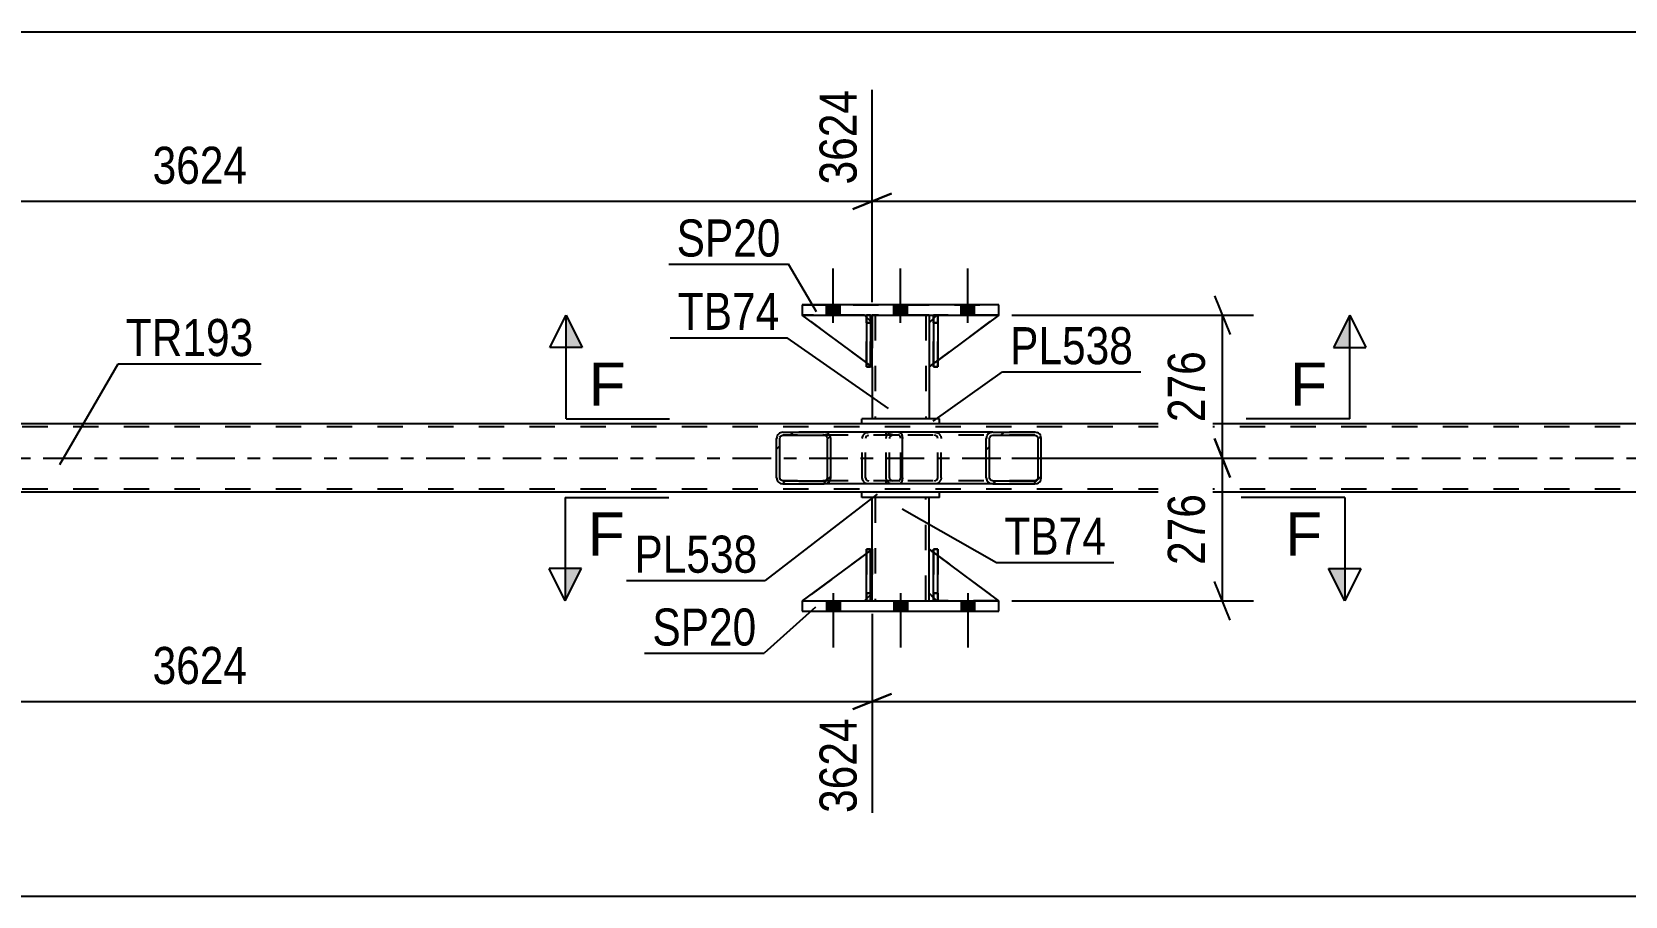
# Model space of a CAD drawing. Header units: millimetres. Extents: x 0 to 841, y 0 to 594.
# Drawn here: x 93.1 to 216.2, y 208.5 to 275.3 of the extents above; entities that cross this region are included whole.
import ezdxf

# ---------------------------------------------------------------- set-up
doc = ezdxf.new("R2010")
doc.units = ezdxf.units.MM
doc.linetypes.add('DXK_LINE_DOT2', pattern=[3.9198, 1.9599, -1.9599])
doc.linetypes.add('DXK_LINE_DOT3', pattern=[5.9187, 2.979, -0.9799, 0.9799, -0.9799])
doc.styles.add('Arial', font='ARIAL.TTF', dxfattribs={"height": 0.2})
doc.styles.add('Arial Narrow', font='ARIALN.TTF', dxfattribs={"height": 0.2})

# ---------------------------------------------------------------- blocks, each defined once
blk = doc.blocks.new('Part-318884321-20875 - 20872')
at = {"linetype": 'Continuous'}
h = blk.add_hatch(dxfattribs=at)
h.set_pattern_fill('', scale=0.7, style=0, pattern_type=0)
h.set_pattern_definition([(45, (171.0746, 244.1008), (-1.57154, 1.57154), [])])
h.paths.add_polyline_path([(171.11, 243.92), (171.07, 244.1), (170.96, 244.26), (170.8, 244.36), (170.6, 244.4), (167.37, 244.4), (167.17, 244.36), (167.01, 244.26), (166.9, 244.1), (166.86, 243.92), (166.86, 240.88), (166.9, 240.69), (167.01, 240.54), (167.17, 240.43), (167.37, 240.4), (170.6, 240.4), (170.8, 240.43), (170.96, 240.54), (171.07, 240.69), (171.11, 240.88)])
h.paths.add_polyline_path([(170.84, 240.79), (170.78, 240.71), (170.7, 240.66), (170.6, 240.64), (167.37, 240.64), (167.27, 240.66), (167.19, 240.71), (167.13, 240.79), (167.11, 240.88), (167.11, 243.92), (167.13, 244.01), (167.19, 244.09), (167.27, 244.14), (167.37, 244.16), (170.6, 244.16), (170.7, 244.14), (170.78, 244.09), (170.84, 244.01), (170.86, 243.92), (170.86, 240.88)])
at = {"color": 7, "linetype": 'DXK_LINE_DOT2'}
for p, q in [((159.12, 243.92), (159.16, 244.1)), ((159.12, 240.88), (159.12, 243.92)), ((159.39, 244.01), (159.38, 243.92)), ((159.38, 240.88), (159.38, 243.92)), ((159.45, 244.09), (159.39, 244.01)), ((159.44, 244.36), (159.63, 244.4)), ((159.53, 244.14), (159.45, 244.09)), ((159.63, 244.16), (159.53, 244.14)), ((162.87, 244.4), (159.63, 244.4)), ((170.6, 244.16), (159.63, 244.16)), ((162.87, 244.4), (163.06, 244.36)), ((162.96, 244.14), (162.87, 244.16)), ((163.05, 244.09), (162.96, 244.14)), ((163.1, 244.01), (163.05, 244.09)), ((163.12, 243.92), (163.1, 244.01)), ((163.12, 240.88), (163.12, 243.92)), ((163.34, 244.1), (163.38, 243.92)), ((163.38, 240.88), (163.38, 243.92)), ((170.6, 244.4), (167.37, 244.4)), ((159.16, 240.69), (159.12, 240.88)), ((159.38, 240.88), (159.39, 240.79)), ((159.39, 240.79), (159.45, 240.71)), ((159.63, 240.4), (159.44, 240.43)), ((159.45, 240.71), (159.53, 240.66)), ((159.53, 240.66), (159.63, 240.64)), ((170.6, 240.64), (159.63, 240.64)), ((162.87, 240.4), (159.63, 240.4)), ((162.87, 240.64), (162.96, 240.66)), ((163.06, 240.43), (162.87, 240.4)), ((162.96, 240.66), (163.05, 240.71)), ((163.05, 240.71), (163.1, 240.79)), ((163.1, 240.79), (163.12, 240.88)), ((163.38, 240.88), (163.34, 240.69)), ((170.6, 240.4), (167.37, 240.4))]:
    blk.add_line(p, q, dxfattribs=at)
at = {"color": 2, "linetype": 'Continuous'}
for p, q in [((167.37, 244.4), (160.11, 244.4)), ((166.9, 244.1), (166.86, 243.92)), ((166.86, 240.88), (166.86, 243.92)), ((167.11, 243.92), (167.13, 244.01)), ((167.11, 240.88), (167.11, 243.92)), ((167.13, 244.01), (167.19, 244.09)), ((167.37, 244.4), (167.17, 244.36)), ((167.19, 244.09), (167.27, 244.14)), ((167.27, 244.14), (167.37, 244.16)), ((167.37, 244.4), (170.6, 244.4)), ((167.37, 244.16), (170.6, 244.16)), ((170.8, 244.36), (170.6, 244.4)), ((170.6, 244.16), (170.7, 244.14)), ((170.7, 244.14), (170.78, 244.09)), ((170.78, 244.09), (170.84, 244.01)), ((170.84, 244.01), (170.86, 243.92)), ((170.86, 240.88), (170.86, 243.92)), ((171.11, 243.92), (171.07, 244.1)), ((171.11, 240.88), (171.11, 243.92)), ((167.37, 240.4), (160.11, 240.4)), ((166.86, 240.88), (166.9, 240.69)), ((167.13, 240.79), (167.11, 240.88)), ((167.19, 240.71), (167.13, 240.79)), ((167.17, 240.43), (167.37, 240.4)), ((167.27, 240.66), (167.19, 240.71)), ((167.37, 240.64), (167.27, 240.66)), ((167.37, 240.64), (170.6, 240.64)), ((167.37, 240.4), (170.6, 240.4)), ((170.7, 240.66), (170.6, 240.64)), ((170.6, 240.4), (170.8, 240.43)), ((170.78, 240.71), (170.7, 240.66)), ((170.84, 240.79), (170.78, 240.71)), ((170.86, 240.88), (170.84, 240.79)), ((171.07, 240.69), (171.11, 240.88))]:
    blk.add_line(p, q, dxfattribs=at)
at = {"color": 7, "linetype": 'DXK_LINE_DOT2'}
for centre, start, end in [((159.61, 243.9), 110.7584, 155.6801), ((162.89, 243.9), 24.32, 69.2417), ((159.61, 240.9), 204.32, 249.2417), ((162.89, 240.9), 290.7584, 335.6801)]:
    blk.add_arc(centre, 0.496, start, end, dxfattribs=at)
at = {"color": 2, "linetype": 'Continuous'}
for centre, start, end in [((167.35, 243.9), 110.7584, 155.6801), ((170.62, 243.9), 24.32, 69.2417), ((167.35, 240.9), 204.32, 249.2417), ((170.62, 240.9), 290.7584, 335.6801)]:
    blk.add_arc(centre, 0.496, start, end, dxfattribs=at)
blk = doc.blocks.new('Part-318884321-20874 - 20872')
at = {"linetype": 'Continuous'}
h = blk.add_hatch(dxfattribs=at)
h.set_pattern_fill('', scale=0.7, style=0, pattern_type=0)
h.set_pattern_definition([(45, (154.8007, 244.1008), (-1.57154, 1.57154), [])])
h.paths.add_polyline_path([(154.84, 243.92), (154.8, 244.1), (154.69, 244.26), (154.53, 244.36), (154.34, 244.4), (151.15, 244.4), (150.96, 244.36), (150.8, 244.26), (150.69, 244.1), (150.65, 243.92), (150.65, 240.88), (150.69, 240.69), (150.8, 240.54), (150.96, 240.43), (151.15, 240.4), (154.34, 240.4), (154.53, 240.43), (154.69, 240.54), (154.8, 240.69), (154.84, 240.88)])
h.paths.add_polyline_path([(154.57, 240.79), (154.51, 240.71), (154.43, 240.66), (154.34, 240.64), (151.15, 240.64), (151.06, 240.66), (150.97, 240.71), (150.92, 240.79), (150.9, 240.88), (150.9, 243.92), (150.92, 244.01), (150.97, 244.09), (151.06, 244.14), (151.15, 244.16), (154.34, 244.16), (154.43, 244.14), (154.51, 244.09), (154.57, 244.01), (154.59, 243.92), (154.59, 240.88)])
at = {"color": 2, "linetype": 'Continuous'}
for p, q in [((150.69, 244.1), (150.65, 243.92)), ((150.65, 240.88), (150.65, 243.92)), ((150.9, 243.92), (150.92, 244.01)), ((150.9, 240.88), (150.9, 243.92)), ((150.92, 244.01), (150.97, 244.09)), ((151.15, 244.4), (150.96, 244.36)), ((150.97, 244.09), (151.06, 244.14)), ((151.06, 244.14), (151.15, 244.16)), ((151.15, 244.4), (154.34, 244.4)), ((151.15, 244.16), (154.34, 244.16)), ((160.11, 244.4), (154.34, 244.4)), ((154.53, 244.36), (154.34, 244.4)), ((154.34, 244.16), (154.43, 244.14)), ((154.43, 244.14), (154.51, 244.09)), ((154.51, 244.09), (154.57, 244.01)), ((154.57, 244.01), (154.59, 243.92)), ((154.59, 240.88), (154.59, 243.92)), ((154.84, 243.92), (154.8, 244.1)), ((154.84, 240.88), (154.84, 243.92)), ((160.11, 244.4), (160.22, 244.36)), ((160.22, 244.36), (160.3, 244.26)), ((160.3, 244.26), (160.36, 244.1)), ((160.36, 244.1), (160.38, 243.92)), ((160.38, 240.88), (160.38, 243.92)), ((150.65, 240.88), (150.69, 240.69)), ((150.92, 240.79), (150.9, 240.88)), ((150.97, 240.71), (150.92, 240.79)), ((150.96, 240.43), (151.15, 240.4)), ((151.06, 240.66), (150.97, 240.71)), ((151.15, 240.64), (151.06, 240.66)), ((151.15, 240.64), (154.34, 240.64)), ((151.15, 240.4), (154.34, 240.4)), ((154.43, 240.66), (154.34, 240.64)), ((154.34, 240.4), (154.53, 240.43)), ((160.11, 240.4), (154.34, 240.4)), ((154.51, 240.71), (154.43, 240.66)), ((154.57, 240.79), (154.51, 240.71)), ((154.59, 240.88), (154.57, 240.79)), ((154.8, 240.69), (154.84, 240.88)), ((160.22, 240.43), (160.11, 240.4)), ((160.3, 240.54), (160.22, 240.43)), ((160.36, 240.69), (160.3, 240.54)), ((160.38, 240.88), (160.36, 240.69))]:
    blk.add_line(p, q, dxfattribs=at)
at = {"color": 7, "linetype": 'DXK_LINE_DOT2'}
for p, q in [((154.34, 244.4), (151.15, 244.4)), ((160.11, 244.16), (151.15, 244.16)), ((157.27, 243.92), (157.31, 244.1)), ((157.27, 240.88), (157.27, 243.92)), ((157.55, 244.01), (157.53, 243.92)), ((157.53, 240.88), (157.53, 243.92)), ((157.6, 244.09), (157.55, 244.01)), ((157.59, 244.36), (157.78, 244.4)), ((157.6, 244.09), (157.62, 244.1)), ((157.62, 244.1), (157.68, 244.14)), ((157.68, 244.14), (157.78, 244.16)), ((159.12, 244.16), (159.12, 244.4)), ((160.16, 244.14), (160.11, 244.16)), ((160.21, 244.09), (160.16, 244.14)), ((160.24, 244.01), (160.21, 244.09)), ((160.25, 243.92), (160.24, 244.01)), ((160.25, 240.88), (160.25, 243.92)), ((160.11, 240.64), (151.15, 240.64)), ((154.34, 240.4), (151.15, 240.4)), ((157.31, 240.69), (157.27, 240.88)), ((157.53, 240.88), (157.55, 240.79)), ((157.55, 240.79), (157.6, 240.71)), ((157.78, 240.4), (157.59, 240.43)), ((157.6, 240.71), (157.62, 240.69)), ((157.62, 240.69), (157.68, 240.66)), ((157.68, 240.66), (157.78, 240.64)), ((159.12, 240.4), (159.12, 240.64)), ((160.11, 240.64), (160.16, 240.66)), ((160.16, 240.66), (160.21, 240.71)), ((160.21, 240.71), (160.24, 240.79)), ((160.24, 240.79), (160.25, 240.88))]:
    blk.add_line(p, q, dxfattribs=at)
at = {"color": 2, "linetype": 'Continuous'}
for centre, start, end in [((151.14, 243.9), 111.1941, 156.1506), ((154.35, 243.9), 23.8494, 68.8059), ((151.14, 240.89), 203.8494, 248.8059), ((154.35, 240.89), 291.1941, 336.1506)]:
    blk.add_arc(centre, 0.492, start, end, dxfattribs=at)
at = {"color": 7, "linetype": 'DXK_LINE_DOT2'}
for centre, start, end in [((157.76, 243.9), 111.1941, 156.1506), ((157.76, 240.89), 203.8494, 248.8059)]:
    blk.add_arc(centre, 0.492, start, end, dxfattribs=at)
blk = doc.blocks.new('Part-318884321-20893 - 20872')
at = {"color": 2, "linetype": 'Continuous'}
for p, q in [((158.04, 253.44), (158.04, 252.84)), ((162.44, 253.44), (162.44, 252.84)), ((158.04, 249.44), (158.04, 245.44)), ((162.44, 249.44), (162.44, 245.44))]:
    blk.add_line(p, q, dxfattribs=at)
at = {"color": 7, "linetype": 'DXK_LINE_DOT2'}
for p, q in [((162.44, 253.44), (158.04, 253.44)), ((158.04, 252.84), (158.04, 249.44)), ((158.28, 253.44), (158.28, 245.44)), ((162.2, 253.44), (162.2, 245.44)), ((162.44, 252.84), (162.44, 249.44)), ((162.44, 245.44), (158.04, 245.44))]:
    blk.add_line(p, q, dxfattribs=at)
blk = doc.blocks.new('Part-318884321-20894 - 20872')
at = {"color": 2, "linetype": 'Continuous'}
for p, q in [((163.24, 245.44), (157.24, 245.44)), ((157.24, 245.04), (157.24, 245.44)), ((163.24, 245.04), (157.24, 245.04)), ((163.24, 245.04), (163.24, 245.44))]:
    blk.add_line(p, q, dxfattribs=at)
blk = doc.blocks.new('Part-318884321-20895 - 20872')
at = {"color": 2, "linetype": 'Continuous'}
for p, q in [((163.24, 239.76), (157.24, 239.76)), ((157.24, 239.36), (157.24, 239.76)), ((163.24, 239.36), (157.24, 239.36)), ((163.24, 239.36), (163.24, 239.76))]:
    blk.add_line(p, q, dxfattribs=at)
blk = doc.blocks.new('Part-318884321-20896 - 20872')
at = {"color": 2, "linetype": 'Continuous'}
for p, q in [((158.04, 235.36), (158.04, 239.36)), ((162.44, 235.36), (162.44, 239.36)), ((158.04, 231.36), (158.04, 231.96)), ((162.44, 231.36), (162.44, 231.96))]:
    blk.add_line(p, q, dxfattribs=at)
at = {"color": 7, "linetype": 'DXK_LINE_DOT2'}
for p, q in [((162.44, 239.36), (158.04, 239.36)), ((158.28, 239.36), (158.28, 231.36)), ((162.2, 231.36), (162.2, 239.36)), ((158.04, 231.96), (158.04, 235.36)), ((162.44, 231.96), (162.44, 235.36)), ((158.04, 231.36), (162.44, 231.36))]:
    blk.add_line(p, q, dxfattribs=at)
blk = doc.blocks.new('Part-318884321-20897 - 20872')
at = {"color": 7, "linetype": 'DXK_LINE_DOT2'}
for p, q in [((157.59, 252.84), (157.59, 253.44)), ((157.59, 253.44), (157.59, 253.44)), ((157.59, 253.44), (157.59, 249.44)), ((157.91, 253.44), (157.59, 253.44)), ((157.59, 249.44), (157.59, 252.84)), ((157.59, 252.84), (157.91, 252.84)), ((157.91, 252.84), (157.91, 253.44)), ((157.91, 249.44), (157.91, 253.44)), ((157.91, 252.84), (157.91, 249.44)), ((157.59, 249.44), (157.91, 249.44))]:
    blk.add_line(p, q, dxfattribs=at)
blk = doc.blocks.new('Part-318884321-20898 - 20872')
at = {"color": 7, "linetype": 'DXK_LINE_DOT2'}
for p, q in [((162.79, 252.84), (162.79, 253.44)), ((162.79, 253.44), (162.79, 253.44)), ((162.79, 253.44), (162.79, 249.44)), ((163.11, 253.44), (162.79, 253.44)), ((162.79, 249.44), (162.79, 252.84)), ((162.79, 252.84), (163.11, 252.84)), ((163.11, 252.84), (163.11, 253.44)), ((163.11, 249.44), (163.11, 253.44)), ((163.11, 252.84), (163.11, 249.44)), ((162.79, 249.44), (163.11, 249.44))]:
    blk.add_line(p, q, dxfattribs=at)
blk = doc.blocks.new('Part-318884321-20899 - 20872')
at = {"color": 2, "linetype": 'Continuous'}
for p, q in [((157.91, 253.44), (157.59, 253.44)), ((157.59, 253.44), (157.59, 249.44)), ((157.91, 253.44), (157.91, 253.44)), ((157.91, 253.44), (157.91, 249.44)), ((157.91, 249.44), (157.59, 249.44))]:
    blk.add_line(p, q, dxfattribs=at)
at = {"color": 7, "linetype": 'DXK_LINE_DOT2'}
for p, q in [((157.59, 252.84), (157.59, 253.44)), ((157.91, 252.84), (157.59, 252.84)), ((157.59, 252.84), (157.59, 249.44)), ((157.91, 252.84), (157.91, 253.44)), ((157.91, 253.44), (157.91, 253.44)), ((157.91, 249.44), (157.91, 252.84))]:
    blk.add_line(p, q, dxfattribs=at)
blk = doc.blocks.new('Part-318884321-20900 - 20872')
at = {"color": 2, "linetype": 'Continuous'}
for p, q in [((163.11, 253.44), (162.79, 253.44)), ((162.79, 253.44), (162.79, 249.44)), ((163.11, 253.44), (163.11, 253.44)), ((163.11, 253.44), (163.11, 249.44)), ((163.11, 249.44), (162.79, 249.44))]:
    blk.add_line(p, q, dxfattribs=at)
at = {"color": 7, "linetype": 'DXK_LINE_DOT2'}
for p, q in [((162.79, 252.84), (162.79, 253.44)), ((163.11, 252.84), (162.79, 252.84)), ((162.79, 252.84), (162.79, 249.44)), ((163.11, 252.84), (163.11, 253.44)), ((163.11, 253.44), (163.11, 253.44)), ((163.11, 249.44), (163.11, 252.84))]:
    blk.add_line(p, q, dxfattribs=at)
blk = doc.blocks.new('Part-318884321-20901 - 20872')
at = {"color": 7, "linetype": 'DXK_LINE_DOT2'}
for p, q in [((158.04, 249.44), (152.64, 253.44)), ((152.64, 253.44), (157.44, 253.44)), ((157.44, 253.44), (158.04, 252.84)), ((158.04, 252.84), (157.44, 253.44)), ((158.04, 252.84), (158.04, 249.44)), ((158.04, 252.84), (158.04, 252.84)), ((158.04, 252.84), (158.04, 249.44))]:
    blk.add_line(p, q, dxfattribs=at)
blk = doc.blocks.new('Part-318884321-20902 - 20872')
at = {"color": 2, "linetype": 'Continuous'}
for p, q in [((157.59, 249.77), (152.64, 253.44)), ((157.59, 253.29), (157.44, 253.44)), ((158.04, 252.84), (157.91, 252.97)), ((158.04, 252.84), (158.04, 252.84)), ((158.04, 249.44), (158.04, 252.84)), ((157.91, 249.53), (158.04, 249.44)), ((158.04, 249.44), (158.04, 249.44))]:
    blk.add_line(p, q, dxfattribs=at)
at = {"color": 7, "linetype": 'DXK_LINE_DOT2'}
for p, q in [((157.44, 253.44), (152.64, 253.44)), ((157.44, 253.44), (158.04, 252.84)), ((157.91, 252.97), (157.59, 253.29)), ((158.04, 252.84), (158.04, 249.44)), ((157.91, 249.53), (157.59, 249.77))]:
    blk.add_line(p, q, dxfattribs=at)
blk = doc.blocks.new('Part-318884321-20903 - 20872')
at = {"color": 7, "linetype": 'DXK_LINE_DOT2'}
for p, q in [((163.04, 253.44), (162.44, 252.84)), ((162.44, 249.44), (167.84, 253.44)), ((162.44, 252.84), (162.44, 249.44)), ((167.84, 253.44), (163.04, 253.44))]:
    blk.add_line(p, q, dxfattribs=at)
blk = doc.blocks.new('Part-318884321-20904 - 20872')
at = {"color": 2, "linetype": 'Continuous'}
for p, q in [((162.79, 253.19), (162.44, 252.84)), ((162.44, 252.84), (162.44, 249.44)), ((167.84, 253.44), (163.11, 249.94)), ((162.79, 249.7), (162.44, 249.44))]:
    blk.add_line(p, q, dxfattribs=at)
at = {"color": 7, "linetype": 'DXK_LINE_DOT2'}
for p, q in [((163.04, 253.44), (162.79, 253.19)), ((167.84, 253.44), (163.04, 253.44)), ((163.11, 249.94), (162.79, 249.7))]:
    blk.add_line(p, q, dxfattribs=at)
blk = doc.blocks.new('Part-318884321-20905 - 20872')
at = {"color": 7, "linetype": 'DXK_LINE_DOT2'}
for p, q in [((157.91, 235.36), (157.59, 235.36)), ((157.59, 231.96), (157.59, 235.36)), ((157.59, 231.36), (157.59, 235.36)), ((157.91, 235.36), (157.91, 231.96)), ((157.91, 231.36), (157.91, 235.36)), ((157.91, 231.96), (157.59, 231.96)), ((157.59, 231.36), (157.59, 231.96)), ((157.91, 231.96), (157.91, 231.36)), ((157.91, 231.36), (157.59, 231.36)), ((157.91, 231.36), (157.91, 231.36))]:
    blk.add_line(p, q, dxfattribs=at)
blk = doc.blocks.new('Part-318884321-20906 - 20872')
at = {"color": 7, "linetype": 'DXK_LINE_DOT2'}
for p, q in [((163.11, 235.36), (162.79, 235.36)), ((162.79, 231.96), (162.79, 235.36)), ((162.79, 231.36), (162.79, 235.36)), ((163.11, 235.36), (163.11, 231.96)), ((163.11, 231.36), (163.11, 235.36)), ((163.11, 231.96), (162.79, 231.96)), ((162.79, 231.36), (162.79, 231.96)), ((163.11, 231.96), (163.11, 231.36)), ((163.11, 231.36), (162.79, 231.36)), ((163.11, 231.36), (163.11, 231.36))]:
    blk.add_line(p, q, dxfattribs=at)
blk = doc.blocks.new('Part-318884321-20907 - 20872')
at = {"color": 2, "linetype": 'Continuous'}
for p, q in [((157.59, 231.36), (157.59, 235.36)), ((157.59, 235.36), (157.91, 235.36)), ((157.91, 231.36), (157.91, 235.36)), ((157.59, 231.36), (157.59, 231.36)), ((157.91, 231.36), (157.59, 231.36))]:
    blk.add_line(p, q, dxfattribs=at)
at = {"color": 7, "linetype": 'DXK_LINE_DOT2'}
for p, q in [((157.59, 235.36), (157.59, 231.96)), ((157.91, 231.96), (157.91, 235.36)), ((157.59, 231.96), (157.59, 231.36)), ((157.59, 231.96), (157.91, 231.96)), ((157.91, 231.36), (157.91, 231.96)), ((157.91, 231.36), (157.91, 231.36))]:
    blk.add_line(p, q, dxfattribs=at)
blk = doc.blocks.new('Part-318884321-20908 - 20872')
at = {"color": 2, "linetype": 'Continuous'}
for p, q in [((162.79, 231.36), (162.79, 235.36)), ((162.79, 235.36), (163.11, 235.36)), ((163.11, 231.36), (163.11, 235.36)), ((162.79, 231.36), (162.79, 231.36)), ((163.11, 231.36), (162.79, 231.36))]:
    blk.add_line(p, q, dxfattribs=at)
at = {"color": 7, "linetype": 'DXK_LINE_DOT2'}
for p, q in [((162.79, 235.36), (162.79, 231.96)), ((163.11, 231.96), (163.11, 235.36)), ((162.79, 231.96), (162.79, 231.36)), ((162.79, 231.96), (163.11, 231.96)), ((163.11, 231.36), (163.11, 231.96)), ((163.11, 231.36), (163.11, 231.36))]:
    blk.add_line(p, q, dxfattribs=at)
blk = doc.blocks.new('Part-318884321-20909 - 20872')
at = {"color": 7, "linetype": 'DXK_LINE_DOT2'}
for p, q in [((158.04, 235.36), (152.64, 231.36)), ((158.04, 231.96), (158.04, 235.36)), ((158.04, 235.36), (158.04, 231.96)), ((157.44, 231.36), (158.04, 231.96)), ((158.04, 231.96), (157.44, 231.36)), ((158.04, 231.96), (158.04, 231.96)), ((152.64, 231.36), (157.44, 231.36))]:
    blk.add_line(p, q, dxfattribs=at)
blk = doc.blocks.new('Part-318884321-20910 - 20872')
at = {"color": 7, "linetype": 'DXK_LINE_DOT2'}
for p, q in [((157.91, 235.27), (157.59, 235.03)), ((158.04, 231.96), (158.04, 235.36)), ((158.04, 231.96), (157.44, 231.36)), ((157.91, 231.83), (157.59, 231.51)), ((152.64, 231.36), (157.44, 231.36))]:
    blk.add_line(p, q, dxfattribs=at)
at = {"color": 2, "linetype": 'Continuous'}
for p, q in [((158.04, 235.36), (157.91, 235.27)), ((158.04, 231.96), (158.04, 235.36)), ((157.59, 235.03), (152.64, 231.36)), ((157.59, 231.51), (157.44, 231.36)), ((158.04, 231.96), (157.91, 231.83)), ((158.04, 231.96), (158.04, 231.96))]:
    blk.add_line(p, q, dxfattribs=at)
blk = doc.blocks.new('Part-318884321-20911 - 20872')
at = {"color": 7, "linetype": 'DXK_LINE_DOT2'}
for p, q in [((162.44, 231.96), (162.44, 235.36)), ((162.44, 235.36), (167.84, 231.36)), ((163.04, 231.36), (162.44, 231.96)), ((167.84, 231.36), (163.04, 231.36))]:
    blk.add_line(p, q, dxfattribs=at)
blk = doc.blocks.new('Part-318884321-20912 - 20872')
at = {"color": 2, "linetype": 'Continuous'}
for p, q in [((162.44, 231.96), (162.44, 235.36)), ((162.79, 235.1), (162.44, 235.36)), ((167.84, 231.36), (163.11, 234.86)), ((162.79, 231.61), (162.44, 231.96))]:
    blk.add_line(p, q, dxfattribs=at)
at = {"color": 7, "linetype": 'DXK_LINE_DOT2'}
for p, q in [((163.11, 234.86), (162.79, 235.1)), ((163.04, 231.36), (162.79, 231.61)), ((167.84, 231.36), (163.04, 231.36)), ((167.84, 231.36), (167.84, 231.36)), ((167.84, 231.36), (167.84, 231.36))]:
    blk.add_line(p, q, dxfattribs=at)
blk = doc.blocks.new('Part-318884321-20913 - 20872')
at = {"color": 2, "linetype": 'Continuous'}
for p, q in [((167.84, 254.24), (152.64, 254.24)), ((152.64, 254.24), (152.64, 253.44)), ((167.84, 253.44), (167.84, 254.24)), ((152.64, 253.44), (167.84, 253.44))]:
    blk.add_line(p, q, dxfattribs=at)
at = {"color": 7, "linetype": 'DXK_LINE_DOT2'}
for p, q in [((152.64, 254.24), (167.84, 254.24)), ((152.64, 253.44), (167.84, 253.44))]:
    blk.add_line(p, q, dxfattribs=at)
blk = doc.blocks.new('Part-318884321-20914 - 20872')
at = {"color": 2, "linetype": 'Continuous'}
for p, q in [((152.64, 231.36), (152.64, 230.56)), ((152.64, 231.36), (167.84, 231.36)), ((152.64, 230.56), (167.84, 230.56)), ((167.84, 230.56), (167.84, 231.36))]:
    blk.add_line(p, q, dxfattribs=at)
at = {"color": 7, "linetype": 'DXK_LINE_DOT2'}
for p, q in [((152.64, 231.36), (167.84, 231.36)), ((152.64, 230.56), (167.84, 230.56))]:
    blk.add_line(p, q, dxfattribs=at)
blk = doc.blocks.new('Part-318884321-20988 - 20872')
at = {"color": 2, "linetype": 'Continuous'}
for p, q in [((733.26, 245.04), (64.39, 245.04)), ((157.24, 239.76), (64.39, 239.76)), ((327.51, 239.76), (163.24, 239.76))]:
    blk.add_line(p, q, dxfattribs=at)
at = {"color": 7, "linetype": 'DXK_LINE_DOT2'}
for p, q in [((733.26, 244.8), (64.39, 244.8)), ((733.26, 240), (64.39, 240)), ((163.24, 239.76), (157.24, 239.76))]:
    blk.add_line(p, q, dxfattribs=at)
at = {"color": 7, "linetype": 'DXK_LINE_DOT3'}
blk.add_line((64.39, 242.4), (733.26, 242.4), dxfattribs=at)
blk = doc.blocks.new('Bolt-318884321-20994 - 20872')
at = {"linetype": 'Continuous'}
for points in [[(154.52, 253.44), (155.56, 253.44), (155.56, 254.24), (154.52, 254.24)], [(154.52, 253.44), (155.56, 253.44), (155.56, 254.24), (154.52, 254.24)], [(154.52, 253.44), (155.56, 253.44), (155.56, 254.24), (154.52, 254.24)], [(159.72, 253.44), (160.76, 253.44), (160.76, 254.24), (159.72, 254.24)], [(159.72, 253.44), (160.76, 253.44), (160.76, 254.24), (159.72, 254.24)], [(164.92, 253.44), (165.96, 253.44), (165.96, 254.24), (164.92, 254.24)], [(164.92, 253.44), (165.96, 253.44), (165.96, 254.24), (164.92, 254.24)], [(164.92, 253.44), (165.96, 253.44), (165.96, 254.24), (164.92, 254.24)]]:
    blk.add_hatch(color=1, dxfattribs=at).paths.add_polyline_path(points)
at = {"color": 1, "linetype": 'Continuous'}
for p, q in [((155.04, 252.84), (155.04, 257.04)), ((155.04, 252.84), (155.04, 257.04)), ((155.04, 252.84), (155.04, 257.04)), ((160.24, 252.84), (160.24, 257.04)), ((160.24, 252.84), (160.24, 257.04)), ((165.44, 252.84), (165.44, 257.04)), ((165.44, 252.84), (165.44, 257.04)), ((165.44, 252.84), (165.44, 257.04)), ((154.52, 253.44), (154.52, 254.24)), ((154.52, 253.44), (154.52, 254.24)), ((154.52, 253.44), (154.52, 254.24)), ((155.56, 253.44), (155.56, 254.24)), ((155.56, 253.44), (155.56, 254.24)), ((155.56, 253.44), (155.56, 254.24)), ((159.72, 253.44), (159.72, 254.24)), ((159.72, 253.44), (159.72, 254.24)), ((160.76, 253.44), (160.76, 254.24)), ((160.76, 253.44), (160.76, 254.24)), ((164.92, 253.44), (164.92, 254.24)), ((164.92, 253.44), (164.92, 254.24)), ((164.92, 253.44), (164.92, 254.24)), ((165.96, 253.44), (165.96, 254.24)), ((165.96, 253.44), (165.96, 254.24)), ((165.96, 253.44), (165.96, 254.24))]:
    blk.add_line(p, q, dxfattribs=at)
blk = doc.blocks.new('Bolt-318884321-20995 - 20872')
at = {"linetype": 'Continuous'}
for points in [[(155.56, 231.36), (154.52, 231.36), (154.52, 230.56), (155.56, 230.56)], [(155.56, 231.36), (154.52, 231.36), (154.52, 230.56), (155.56, 230.56)], [(155.56, 231.36), (154.52, 231.36), (154.52, 230.56), (155.56, 230.56)], [(160.76, 231.36), (159.72, 231.36), (159.72, 230.56), (160.76, 230.56)], [(160.76, 231.36), (159.72, 231.36), (159.72, 230.56), (160.76, 230.56)], [(165.96, 231.36), (164.92, 231.36), (164.92, 230.56), (165.96, 230.56)], [(165.96, 231.36), (164.92, 231.36), (164.92, 230.56), (165.96, 230.56)], [(165.96, 231.36), (164.92, 231.36), (164.92, 230.56), (165.96, 230.56)]]:
    blk.add_hatch(color=1, dxfattribs=at).paths.add_polyline_path(points)
at = {"color": 1, "linetype": 'Continuous'}
for p, q in [((155.04, 231.96), (155.04, 227.76)), ((155.04, 231.96), (155.04, 227.76)), ((155.04, 231.96), (155.04, 227.76)), ((160.24, 231.96), (160.24, 227.76)), ((160.24, 231.96), (160.24, 227.76)), ((165.44, 231.96), (165.44, 227.76)), ((165.44, 231.96), (165.44, 227.76)), ((165.44, 231.96), (165.44, 227.76)), ((154.52, 231.36), (154.52, 230.56)), ((154.52, 231.36), (154.52, 230.56)), ((154.52, 231.36), (154.52, 230.56)), ((155.56, 231.36), (155.56, 230.56)), ((155.56, 231.36), (155.56, 230.56)), ((155.56, 231.36), (155.56, 230.56)), ((159.72, 231.36), (159.72, 230.56)), ((159.72, 231.36), (159.72, 230.56)), ((160.76, 231.36), (160.76, 230.56)), ((160.76, 231.36), (160.76, 230.56)), ((164.92, 231.36), (164.92, 230.56)), ((164.92, 231.36), (164.92, 230.56)), ((164.92, 231.36), (164.92, 230.56)), ((165.96, 231.36), (165.96, 230.56)), ((165.96, 231.36), (165.96, 230.56)), ((165.96, 231.36), (165.96, 230.56))]:
    blk.add_line(p, q, dxfattribs=at)
blk = doc.blocks.new('StraightDimension-318884321-25240 - 20872')
at = {"color": 7, "linetype": 'Continuous'}
for p, q in [((184.5, 243.9), (185.7, 240.9)), ((168.84, 242.4), (187.5, 242.4)), ((185.1, 231.36), (185.1, 242.4)), ((185.7, 229.86), (184.5, 232.86)), ((168.84, 231.36), (187.5, 231.36))]:
    blk.add_line(p, q, dxfattribs=at)
at = {"color": 0}
blk.add_wipeout([(184.35, 240.22), (180.15, 240.22), (180.15, 233.54), (184.35, 233.54)], dxfattribs=at)
at = {"color": 3, "style": 'Arial Narrow'}
blk.add_text('276', height=2.863, rotation=90.0002, dxfattribs=at).set_placement((183.75, 234.14))
blk = doc.blocks.new('StraightDimension-318884321-24165 - 20872')
at = {"color": 7, "linetype": 'Continuous'}
for p, q in [((158.04, 254.44), (158.04, 270.85)), ((159.54, 262.84), (156.54, 261.64)), ((158.04, 262.24), (328.3, 262.24))]:
    blk.add_line(p, q, dxfattribs=at)
blk = doc.blocks.new('StraightDimension-318884321-24166 - 20872')
at = {"color": 7, "linetype": 'Continuous'}
for p, q in [((158.04, 254.44), (158.04, 270.85)), ((54.17, 246.04), (54.17, 265.37)), ((55.67, 262.84), (52.67, 261.64)), ((54.17, 262.24), (158.04, 262.24)), ((156.54, 261.64), (159.54, 262.84))]:
    blk.add_line(p, q, dxfattribs=at)
at = {"color": 0}
blk.add_wipeout([(110.36, 262.99), (110.36, 267.19), (101.84, 267.19), (101.84, 262.99)], dxfattribs=at)
at = {"color": 3, "style": 'Arial Narrow'}
blk.add_text('3624', height=2.863, dxfattribs=at).set_placement((102.44, 263.59))
at = {"color": 0, "linetype": 'Continuous'}
for points in [[(157.44, 271.45), (153.24, 271.45), (153.24, 262.94), (157.44, 262.94)], [(53.57, 265.97), (49.37, 265.97), (49.37, 262.94), (53.57, 262.94)]]:
    blk.add_wipeout(points, dxfattribs=at)
at = {"color": 3, "linetype": 'Continuous', "style": 'Arial Narrow'}
for s, height, p in [('3624', 2.863, (156.84, 263.54)), ('0', 2.86, (52.97, 263.54))]:
    blk.add_text(s, height=height, rotation=90.0002, dxfattribs=at).set_placement(p)
blk = doc.blocks.new('StraightDimension-318884321-24193 - 20872')
at = {"color": 7, "linetype": 'Continuous'}
blk.add_line((54.17, 275.33), (733.26, 275.33), dxfattribs=at)
blk = doc.blocks.new('StraightDimension-318884321-24225 - 20872')
at = {"color": 7, "linetype": 'Continuous'}
for p, q in [((158.04, 230.36), (158.04, 214.98)), ((159.54, 224.19), (156.54, 222.99)), ((158.04, 223.59), (328.3, 223.59))]:
    blk.add_line(p, q, dxfattribs=at)
blk = doc.blocks.new('StraightDimension-318884321-24226 - 20872')
at = {"color": 7, "linetype": 'Continuous'}
for p, q in [((54.17, 238.76), (54.17, 220.46)), ((158.04, 230.36), (158.04, 214.98)), ((55.67, 224.19), (52.67, 222.99)), ((156.54, 222.99), (159.54, 224.19)), ((54.17, 223.59), (158.04, 223.59))]:
    blk.add_line(p, q, dxfattribs=at)
at = {"color": 0}
blk.add_wipeout([(110.36, 224.34), (110.36, 228.54), (101.84, 228.54), (101.84, 224.34)], dxfattribs=at)
at = {"color": 3, "style": 'Arial Narrow'}
blk.add_text('3624', height=2.863, dxfattribs=at).set_placement((102.44, 224.94))
at = {"color": 0, "linetype": 'Continuous'}
for points in [[(53.57, 222.89), (49.37, 222.89), (49.37, 219.86), (53.57, 219.86)], [(157.44, 222.89), (153.24, 222.89), (153.24, 214.38), (157.44, 214.38)]]:
    blk.add_wipeout(points, dxfattribs=at)
at = {"color": 3, "linetype": 'Continuous', "style": 'Arial Narrow'}
for s, height, p in [('0', 2.86, (52.97, 220.46)), ('3624', 2.863, (156.84, 214.98))]:
    blk.add_text(s, height=height, rotation=90.0002, dxfattribs=at).set_placement(p)
blk = doc.blocks.new('StraightDimension-318884321-24252 - 20872')
at = {"color": 7, "linetype": 'Continuous'}
blk.add_line((53.53, 208.55), (733.9, 208.55), dxfattribs=at)
blk = doc.blocks.new('StraightDimension-318884321-25239 - 20872')
at = {"color": 7, "linetype": 'Continuous'}
for p, q in [((184.5, 254.94), (185.7, 251.94)), ((168.84, 253.44), (187.5, 253.44)), ((185.1, 242.4), (185.1, 253.44)), ((185.7, 240.9), (184.5, 243.9)), ((168.84, 242.4), (187.5, 242.4))]:
    blk.add_line(p, q, dxfattribs=at)
at = {"color": 0}
blk.add_wipeout([(184.35, 251.26), (180.15, 251.26), (180.15, 244.58), (184.35, 244.58)], dxfattribs=at)
at = {"color": 3, "style": 'Arial Narrow'}
blk.add_text('276', height=2.863, rotation=90.0002, dxfattribs=at).set_placement((183.75, 245.18))
blk = doc.blocks.new('Mark-318884321-24289 - 20872')
at = {"color": 0}
blk.add_wipeout([(110.24, 250.28), (110.24, 253.28), (100.37, 253.28), (100.37, 250.28)], dxfattribs=at)
blk.add_wipeout([(110.24, 250.28), (110.24, 253.28), (100.37, 253.28), (100.37, 250.28)], dxfattribs=at)
at = {"color": 30, "linetype": 'Continuous'}
for p, q in [((95.27, 241.89), (99.77, 249.68)), ((99.77, 249.68), (110.84, 249.68))]:
    blk.add_line(p, q, dxfattribs=at)
at = {"color": 3, "style": 'Arial Narrow'}
blk.add_text('TR193', height=2.863, dxfattribs=at).set_placement((100.37, 250.28))
blk = doc.blocks.new('Mark-318884321-24307 - 20872')
at = {"color": 0}
blk.add_wipeout([(150.88, 252.3), (150.88, 255.3), (143.02, 255.3), (143.02, 252.3)], dxfattribs=at)
blk.add_wipeout([(150.88, 252.3), (150.88, 255.3), (143.02, 255.3), (143.02, 252.3)], dxfattribs=at)
at = {"color": 30, "linetype": 'Continuous'}
for p in [(142.42, 251.7), (159.3, 246.24)]:
    blk.add_line(p, (151.48, 251.7), dxfattribs=at)
at = {"color": 3, "style": 'Arial Narrow'}
blk.add_text('TB74', height=2.863, dxfattribs=at).set_placement((143.02, 252.3))
blk = doc.blocks.new('Mark-318884321-24310 - 20872')
at = {"color": 0}
blk.add_wipeout([(178.2, 249.65), (178.2, 252.65), (168.7, 252.65), (168.7, 249.65)], dxfattribs=at)
blk.add_wipeout([(178.2, 249.65), (178.2, 252.65), (168.7, 252.65), (168.7, 249.65)], dxfattribs=at)
at = {"color": 30, "linetype": 'Continuous'}
for p, q in [((162.75, 245.24), (168.1, 249.05)), ((168.1, 249.05), (178.8, 249.05))]:
    blk.add_line(p, q, dxfattribs=at)
at = {"color": 3, "style": 'Arial Narrow'}
blk.add_text('PL538', height=2.863, dxfattribs=at).set_placement((168.7, 249.65))
blk = doc.blocks.new('Mark-318884321-24313 - 20872')
at = {"color": 0}
blk.add_wipeout([(149.17, 233.54), (149.17, 236.54), (139.67, 236.54), (139.67, 233.54)], dxfattribs=at)
blk.add_wipeout([(149.17, 233.54), (149.17, 236.54), (139.67, 236.54), (139.67, 233.54)], dxfattribs=at)
at = {"color": 30, "linetype": 'Continuous'}
for p in [(158.42, 239.62), (139.07, 232.94)]:
    blk.add_line(p, (149.77, 232.94), dxfattribs=at)
at = {"color": 3, "style": 'Arial Narrow'}
blk.add_text('PL538', height=2.863, dxfattribs=at).set_placement((139.67, 233.54))
blk = doc.blocks.new('Mark-318884321-24316 - 20872')
at = {"color": 0}
blk.add_wipeout([(176.12, 234.93), (176.12, 237.93), (168.26, 237.93), (168.26, 234.93)], dxfattribs=at)
blk.add_wipeout([(176.12, 234.93), (176.12, 237.93), (168.26, 237.93), (168.26, 234.93)], dxfattribs=at)
at = {"color": 30, "linetype": 'Continuous'}
for p, q in [((160.36, 238.47), (167.66, 234.33)), ((167.66, 234.33), (176.72, 234.33))]:
    blk.add_line(p, q, dxfattribs=at)
at = {"color": 3, "style": 'Arial Narrow'}
blk.add_text('TB74', height=2.863, dxfattribs=at).set_placement((168.26, 234.93))
blk = doc.blocks.new('Mark-318884321-24319 - 20872')
at = {"color": 0}
blk.add_wipeout([(150.97, 257.97), (150.97, 260.97), (142.93, 260.97), (142.93, 257.97)], dxfattribs=at)
blk.add_wipeout([(150.97, 257.97), (150.97, 260.97), (142.93, 260.97), (142.93, 257.97)], dxfattribs=at)
at = {"color": 30, "linetype": 'Continuous'}
for p in [(142.33, 257.37), (153.74, 253.7)]:
    blk.add_line(p, (151.57, 257.37), dxfattribs=at)
at = {"color": 3, "style": 'Arial Narrow'}
blk.add_text('SP20', height=2.863, dxfattribs=at).set_placement((142.93, 257.97))
blk = doc.blocks.new('Mark-318884321-24322 - 20872')
at = {"color": 0}
blk.add_wipeout([(149.1, 227.91), (149.1, 230.91), (141.06, 230.91), (141.06, 227.91)], dxfattribs=at)
blk.add_wipeout([(149.1, 227.91), (149.1, 230.91), (141.06, 230.91), (141.06, 227.91)], dxfattribs=at)
at = {"color": 30, "linetype": 'Continuous'}
for p in [(153.65, 230.87), (140.46, 227.31)]:
    blk.add_line(p, (149.7, 227.31), dxfattribs=at)
at = {"color": 3, "style": 'Arial Narrow'}
blk.add_text('SP20', height=2.863, dxfattribs=at).set_placement((141.06, 227.91))
blk = doc.blocks.new('SectionMark-318884321-25985 - 20872')
at = {"linetype": 'Continuous'}
for points in [[(134.32, 233.86), (135.57, 233.86), (134.32, 231.36)], [(193.31, 233.86), (194.56, 233.86), (194.56, 231.36)]]:
    blk.add_hatch(color=6, dxfattribs=at).paths.add_polyline_path(points)
at = {"color": 6, "linetype": 'Continuous'}
for p, q in [((134.32, 239.36), (142.32, 239.36)), ((134.32, 239.36), (134.32, 231.36)), ((194.56, 239.36), (186.56, 239.36)), ((194.56, 239.36), (194.56, 231.36)), ((134.32, 231.36), (133.07, 233.86)), ((135.57, 233.86), (133.07, 233.86)), ((134.32, 231.36), (135.57, 233.86)), ((193.31, 233.86), (195.81, 233.86)), ((194.56, 231.36), (193.31, 233.86)), ((195.81, 233.86), (194.56, 231.36))]:
    blk.add_line(p, q, dxfattribs=at)
at = {"color": 0, "linetype": 'Continuous'}
for points in [[(138.92, 234.86), (138.92, 238.36), (136.07, 238.36), (136.07, 234.86)], [(192.81, 234.86), (192.81, 238.36), (189.96, 238.36), (189.96, 234.86)]]:
    blk.add_wipeout(points, dxfattribs=at)
at = {"color": 3, "linetype": 'Continuous', "style": 'Arial'}
for p in [(136.07, 234.86), (189.96, 234.86)]:
    blk.add_text('F', height=3.34, dxfattribs=at).set_placement(p)
blk = doc.blocks.new('SectionMark-318884321-26282 - 20872')
at = {"linetype": 'Continuous'}
for points in [[(135.64, 250.94), (134.39, 250.94), (134.39, 253.44)], [(194.94, 250.94), (193.69, 250.94), (194.94, 253.44)]]:
    blk.add_hatch(color=6, dxfattribs=at).paths.add_polyline_path(points)
at = {"color": 6, "linetype": 'Continuous'}
for p, q in [((133.14, 250.94), (134.39, 253.44)), ((134.39, 245.44), (134.39, 253.44)), ((134.39, 253.44), (135.64, 250.94)), ((194.94, 253.44), (193.69, 250.94)), ((194.94, 245.44), (194.94, 253.44)), ((194.94, 253.44), (196.19, 250.94)), ((135.64, 250.94), (133.14, 250.94)), ((193.69, 250.94), (196.19, 250.94)), ((134.39, 245.44), (142.39, 245.44)), ((194.94, 245.44), (186.94, 245.44))]:
    blk.add_line(p, q, dxfattribs=at)
at = {"color": 0, "linetype": 'Continuous'}
for points in [[(138.99, 246.44), (138.99, 249.94), (136.14, 249.94), (136.14, 246.44)], [(193.19, 246.44), (193.19, 249.94), (190.34, 249.94), (190.34, 246.44)]]:
    blk.add_wipeout(points, dxfattribs=at)
at = {"color": 3, "linetype": 'Continuous', "style": 'Arial'}
for p in [(136.14, 246.44), (190.34, 246.44)]:
    blk.add_text('F', height=3.34, dxfattribs=at).set_placement(p)

msp = doc.modelspace()

# ---------------------------------------------------------------- block references
for name in ['Bolt-318884321-20994 - 20872', 'Part-318884321-20913 - 20872', 'Part-318884321-20901 - 20872', 'Part-318884321-20902 - 20872', 'Part-318884321-20897 - 20872', 'Part-318884321-20899 - 20872', 'Part-318884321-20893 - 20872', 'Part-318884321-20903 - 20872', 'Part-318884321-20904 - 20872', 'Part-318884321-20898 - 20872', 'Part-318884321-20900 - 20872', 'Part-318884321-20988 - 20872', 'Part-318884321-20894 - 20872', 'Part-318884321-20874 - 20872', 'Part-318884321-20875 - 20872', 'Part-318884321-20895 - 20872', 'Part-318884321-20896 - 20872', 'Part-318884321-20909 - 20872', 'Part-318884321-20910 - 20872', 'Part-318884321-20905 - 20872', 'Part-318884321-20907 - 20872', 'Part-318884321-20911 - 20872', 'Part-318884321-20912 - 20872', 'Part-318884321-20906 - 20872', 'Part-318884321-20908 - 20872', 'Bolt-318884321-20995 - 20872', 'Part-318884321-20914 - 20872']:
    msp.add_blockref(name, (0, 0))

# ---------------------------------------------------------------- next in the draw order: block references
for name in ['StraightDimension-318884321-24165 - 20872', 'StraightDimension-318884321-25240 - 20872']:
    msp.add_blockref(name, (0, 0))

# ---------------------------------------------------------------- next in the draw order: block references
for name in ['StraightDimension-318884321-24166 - 20872', 'StraightDimension-318884321-24225 - 20872']:
    msp.add_blockref(name, (0, 0))

# ---------------------------------------------------------------- next in the draw order: block references
for name in ['StraightDimension-318884321-24193 - 20872', 'StraightDimension-318884321-24226 - 20872']:
    msp.add_blockref(name, (0, 0))

# ---------------------------------------------------------------- next in the draw order: block references
for name in ['Mark-318884321-24307 - 20872', 'StraightDimension-318884321-25239 - 20872', 'Mark-318884321-24289 - 20872', 'StraightDimension-318884321-24252 - 20872']:
    msp.add_blockref(name, (0, 0))

# ---------------------------------------------------------------- next in the draw order: block references
for name in ['Mark-318884321-24319 - 20872', 'Mark-318884321-24310 - 20872', 'Mark-318884321-24313 - 20872', 'Mark-318884321-24316 - 20872', 'Mark-318884321-24322 - 20872']:
    msp.add_blockref(name, (0, 0))

# ---------------------------------------------------------------- next in the draw order: block references
for name in ['SectionMark-318884321-26282 - 20872', 'SectionMark-318884321-25985 - 20872']:
    msp.add_blockref(name, (0, 0))

doc.saveas('drawing.dxf')
